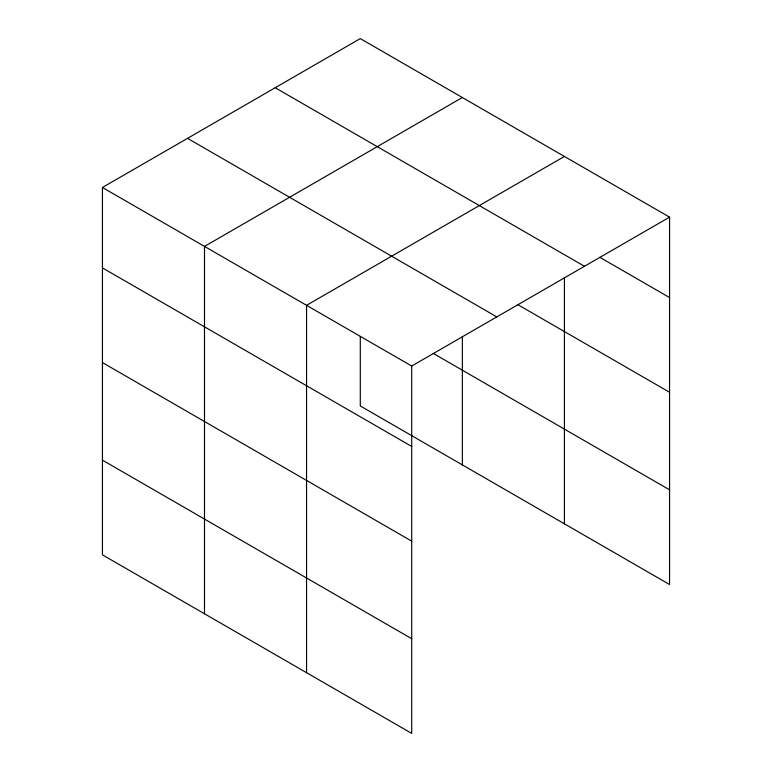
<?xml version="1.0" encoding="UTF-8"?>
<svg xmlns="http://www.w3.org/2000/svg" width="772" height="772" viewBox="0 0 772 772"><rect width="100%" height="100%" fill="white"/><g stroke="black" fill="none" stroke-linecap="round" stroke-linejoin="round"><path stroke-width="1.16" d="M411.708 541.143L411.708 366.034L102.435 187.48L102.435 554.846L411.708 733.4L411.708 541.143L102.435 362.589M360.292 336.447L360.292 405.966L669.565 584.52L669.565 217.154L360.292 38.6L102.435 187.48M462.351 97.523L204.493 246.403L204.493 613.769M564.419 156.446L306.552 305.326L306.552 672.692M411.708 366.034L669.565 217.154M599.815 257.308L669.565 297.577M275.199 87.728L584.472 266.292M517.549 304.506L669.565 392.272M187.528 138.342L496.801 316.906M433.198 353.364L669.565 489.834M102.435 267.894L411.708 446.457M102.435 460.151L411.708 638.705M564.419 277.621L564.419 523.812M462.351 336.476L462.351 464.889"/></g></svg>
